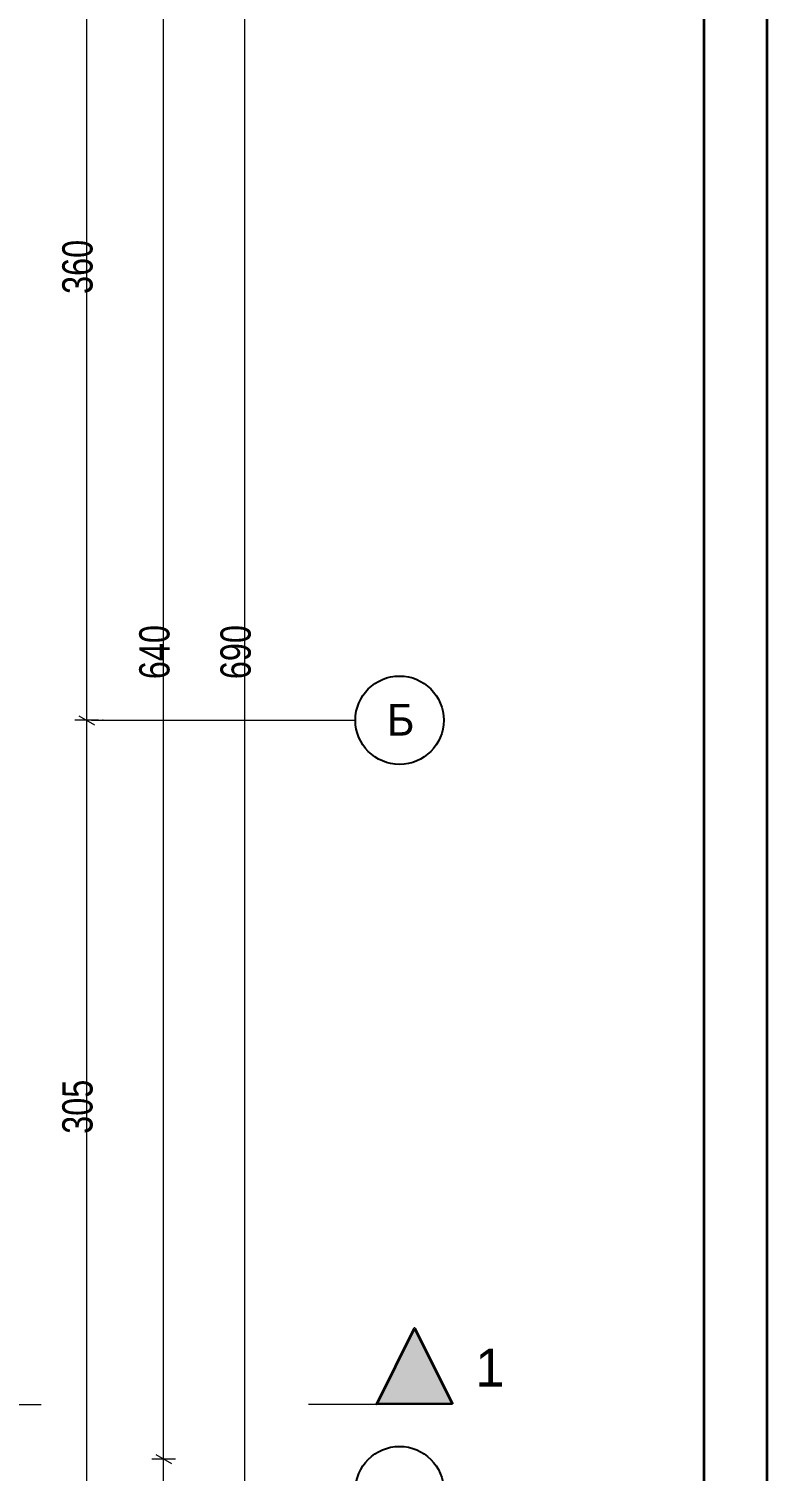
# Model space of a CAD drawing. Extents: x -1929 to 256751, y -18317 to 36108.
# Drawn here: x 253827 to 256751, y 7252 to 12962 of the extents above; entities that cross this region are included whole.
import ezdxf

# ---------------------------------------------------------------- set-up
doc = ezdxf.new("R2010")
doc.units = 0
doc.header["$LTSCALE"] = 5
doc.header["$MEASUREMENT"] = 0
doc.linetypes.add('- Двойно прекъснати линии', pattern=[1093.611073, 529.166651, -211.666656, 141.111112, -211.666656])
doc.linetypes.add('- Прекъснати линия', pattern=[423.333333, 211.666667, -211.666667])
for name, color, linetype, lineweight in [('1', 8, 'Continuous', 13), ('25', 9, 'Continuous', 35), ('41', 7, 'Continuous', 35), ('7', 7, 'Continuous', 25), ('85', 252, 'Continuous', 20)]:
    doc.layers.add(name, color=color, linetype=linetype, lineweight=lineweight)
doc.styles.add('GENERATED_STYLE_3', font='GOTHIC.TTF')
doc.styles.add('GENERATED_STYLE_6', font='Cambria Math.ttf')

msp = doc.modelspace()

# ---------------------------------------------------------------- hatches: boundary and pattern name
at = {"layer": '25', "linetype": 'Continuous', "lineweight": 35}
msp.add_hatch(color=256, dxfattribs=at).paths.add_polyline_path([(255504.5, 7518.5), (255354, 7818.3), (255204.5, 7518.1)])

# ---------------------------------------------------------------- linework, layer by layer
at = {"layer": '1', "linetype": '- Двойно прекъснати линии', "lineweight": 13}
for p, q in [((239434.5, 10225.3), (254120, 10225.3)), ((254120, 10225.3), (255120, 10225.3))]:
    msp.add_line(p, q, dxfattribs=at)
at = {"layer": '1', "color": 250, "linetype": '- Двойно прекъснати линии', "lineweight": 13, "true_color": 0x2b2b2b}
msp.add_point((254120, 10225.3), dxfattribs=at)
msp.add_point((254120, 10225.3), dxfattribs=at)
at = {"layer": '25', "linetype": 'Continuous', "lineweight": 35, "flags": 128}
msp.add_lwpolyline([(255504.5, 7518.5), (255204.5, 7518.1), (255354, 7818.3)], close=True, dxfattribs=at)
at = {"layer": '41', "linetype": 'Continuous', "lineweight": 35, "ltscale": 0.1, "flags": 128}
for points in [[(256750.7, 17075.4), (235750.7, 17075.4), (235750.7, 2225.4), (256750.7, 2225.4)], [(256500.7, 16825.4), (237000.7, 16825.4), (237000.7, 2475.4), (256500.7, 2475.4)]]:
    msp.add_lwpolyline(points, close=True, dxfattribs=at)
at = {"layer": '7', "linetype": 'Continuous', "lineweight": 25}
for centre in [(255295, 10225.3), (255295, 7175.3)]:
    msp.add_circle(centre, 175, dxfattribs=at)
at = {"layer": '85', "linetype": 'Continuous', "lineweight": 20}
for p, q in [((254682.4, 7050.3), (254682.4, 13950.3)), ((254056.1, 10225.3), (254056.1, 13825.3)), ((254360.8, 7300.3), (254360.8, 13700.3)), ((254103, 10225.3), (254009.2, 10225.3)), ((254024.9, 10243.3), (254087.4, 10207.2)), ((254056.1, 7175.3), (254056.1, 10225.3)), ((254329.5, 7318.3), (254392, 7282.2)), ((254407.7, 7300.3), (254313.9, 7300.3)), ((254360.8, 7050.3), (254360.8, 7300.3))]:
    msp.add_line(p, q, dxfattribs=at)
at = {"layer": '85', "linetype": '- Прекъснати линия', "lineweight": 20}
msp.add_line((238000.9, 7491.6), (255204.5, 7518.1), dxfattribs=at)

# ---------------------------------------------------------------- texts
at = {"layer": '1', "linetype": 'Continuous', "lineweight": 13, "char_height": 120, "attachment_point": 7, "rotation": 90, "style": 'GENERATED_STYLE_6'}
for s, insert in [('\\A1;{\\W0.800000x;\\pql;\\fCentury Gothic|b0|i0|c0|p34;360}', (254081, 11912.8)), ('\\A1;{\\W0.800000x;\\pql;\\fCentury Gothic|b0|i0|c0|p34;640}', (254385.7, 10387.8)), ('\\A1;{\\W0.800000x;\\pql;\\fCentury Gothic|b0|i0|c0|p34;690}', (254707.3, 10387.8)), ('\\A1;{\\W0.800000x;\\pql;\\fCentury Gothic|b0|i0|c0|p34;305}', (254081, 8587.8))]:
    msp.add_mtext(s, dxfattribs=dict(at, insert=insert))
at = {"layer": '1', "linetype": 'Continuous', "lineweight": 13, "insert": (255244.4, 10289.5), "char_height": 125, "attachment_point": 1, "style": 'GENERATED_STYLE_6'}
msp.add_mtext('\\A1;{\\pql;\\pt0;\\fCentury Gothic|b0|i0|c0|p34;Б}', dxfattribs=at)
at = {"layer": '25', "linetype": 'Continuous', "lineweight": 35, "insert": (255594.4, 7587.2), "char_height": 150, "attachment_point": 7, "rotation": 0.0882, "style": 'GENERATED_STYLE_3'}
msp.add_mtext('\\A1;{\\pql;\\pt0;\\fArial|b0|i0|c0|p34;1}', dxfattribs=at)

doc.saveas('drawing.dxf')
